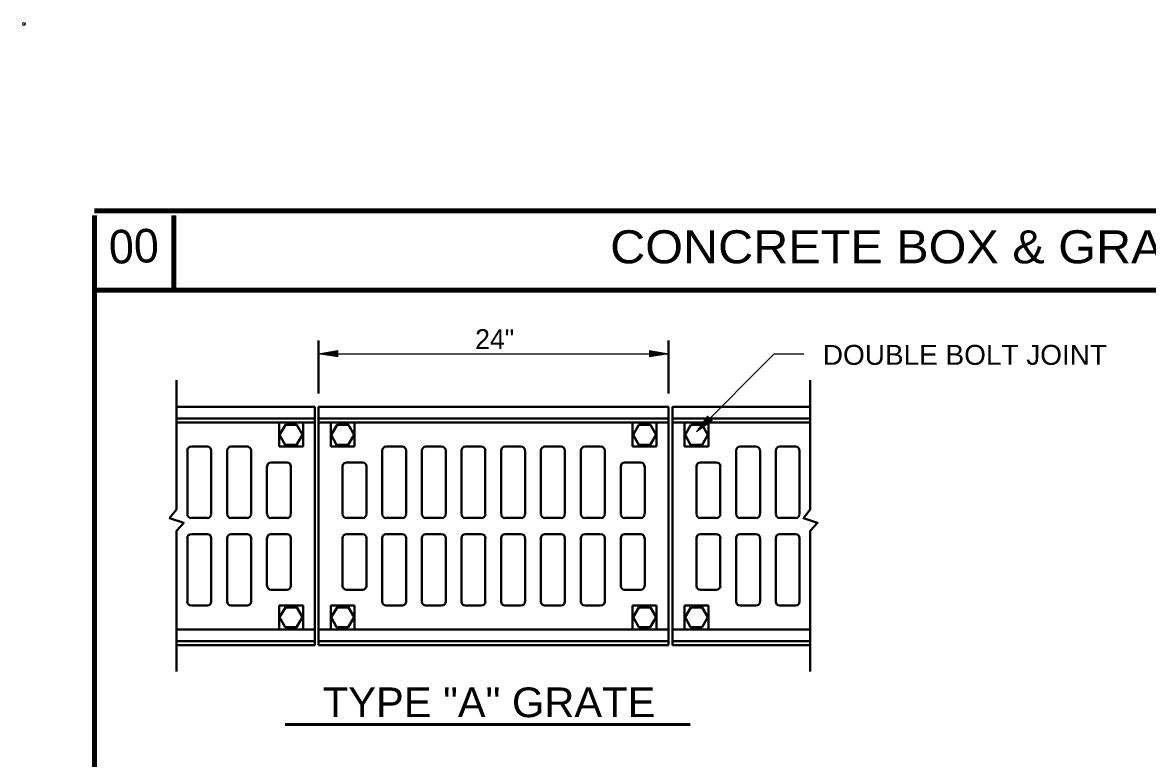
# Model space of a CAD drawing. Extents: x -8731 to 7720, y -70203 to -56618.
# Drawn here: x 6126 to 6923, y -69529 to -69008 of the extents above; entities that cross this region are included whole.
import ezdxf
from ezdxf.enums import TextEntityAlignment as Align

# ---------------------------------------------------------------- set-up
doc = ezdxf.new("R2010")
doc.units = 0
doc.header["$LTSCALE"] = 4.1
doc.header["$PDMODE"] = 32
doc.header["$PDSIZE"] = 2.05
doc.layers.add('1', color=7, linetype='Continuous', lineweight=13)
doc.layers.add('3', color=7, linetype='Continuous', lineweight=40)

msp = doc.modelspace()

# ---------------------------------------------------------------- linework, layer by layer
at = {"layer": '1', "lineweight": 100}
for p, q in [((7668.72, -69141.3), (6176.5, -69141.3)), ((6232.74, -69144.8), (6232.74, -69197.56)), ((7668.72, -69197.56), (6176.5, -69197.56))]:
    msp.add_line(p, q, dxfattribs=at)
msp.add_lwpolyline([(6176.5, -69144.8), (6176.5, -70162.74), (7667.26, -70162.74)], dxfattribs=at)
at = {"layer": '1'}
for points in [[(6348.86, -69244.84), (6335.34, -69242.6), (6348.86, -69240.36), (6348.86, -69240.64), (6336.7, -69242.6), (6348.86, -69244.56), (6348.86, -69244.4), (6338.06, -69242.6), (6348.86, -69240.8), (6348.86, -69241.1), (6339.4, -69242.6), (6348.86, -69244.1), (6348.86, -69243.96), (6340.74, -69242.6), (6348.86, -69241.24), (6348.86, -69241.56), (6342.26, -69242.6), (6348.86, -69243.64), (6348.86, -69243.5), (6343.6, -69242.6), (6348.86, -69241.7), (6348.86, -69242), (6344.94, -69242.6), (6348.86, -69243.2), (6348.86, -69243.04), (6346.3, -69242.6), (6348.86, -69242.16), (6348.86, -69242.44), (6347.66, -69242.6), (6348.86, -69242.76), (6348.86, -69244.84), (6348.86, -69240.36)], [(6569.8, -69240.36), (6583.3, -69242.6), (6569.8, -69244.84), (6569.8, -69244.56), (6581.94, -69242.6), (6569.8, -69240.64), (6569.8, -69240.8), (6580.6, -69242.6), (6569.8, -69244.4), (6569.8, -69244.1), (6579.26, -69242.6), (6569.8, -69241.1), (6569.8, -69241.24), (6577.9, -69242.6), (6569.8, -69243.96), (6569.8, -69243.64), (6576.4, -69242.6), (6569.8, -69241.56), (6569.8, -69241.7), (6575.06, -69242.6), (6569.8, -69243.5), (6569.8, -69243.2), (6573.7, -69242.6), (6569.8, -69242), (6569.8, -69242.16), (6572.34, -69242.6), (6569.8, -69243.04), (6569.8, -69242.76), (6571, -69242.6), (6569.8, -69242.44), (6569.8, -69240.36), (6569.8, -69244.84)], [(6614.06, -69289.84), (6602.94, -69297.8), (6610.9, -69286.7), (6611.06, -69286.84), (6604, -69296.9), (6613.9, -69289.7), (6613.74, -69289.56), (6605.06, -69295.84), (6611.2, -69287), (6611.34, -69287.16), (6605.8, -69294.96), (6613.6, -69289.4), (6613.46, -69289.24), (6606.86, -69294.04), (6611.5, -69287.3), (6611.8, -69287.6), (6607.9, -69293), (6613.14, -69288.96), (6613.14, -69288.96), (6608.94, -69291.96), (6611.8, -69287.6), (6612.1, -69287.9), (6609.7, -69291.04), (6612.86, -69288.64), (6612.86, -69288.64), (6610.74, -69290.16), (6612.1, -69287.9), (6612.4, -69288.2), (6611.66, -69289.24), (6612.54, -69288.36), (6614.06, -69289.84), (6610.9, -69286.7)]]:
    msp.add_lwpolyline(points, dxfattribs=at)
msp.add_point((6126.54, -69009.1), dxfattribs=at)
at = {"layer": '3'}
for p, q in [((6335.34, -69270.8), (6335.34, -69233.3)), ((6583.3, -69270.8), (6583.3, -69233.3)), ((6234.54, -69280.1), (6332.66, -69280.1)), ((6332.66, -69280.1), (6332.66, -69448.84)), ((6335.34, -69280.1), (6335.34, -69448.84)), ((6335.34, -69280.1), (6583.3, -69280.1)), ((6583.3, -69280.1), (6583.3, -69448.84)), ((6586.14, -69280.1), (6586.14, -69448.84)), ((6586.14, -69280.1), (6683.66, -69280.1)), ((6234.54, -69288.5), (6332.66, -69288.5)), ((6335.34, -69288.5), (6583.3, -69288.5)), ((6586.14, -69288.5), (6683.66, -69288.5)), ((6234.54, -69291.36), (6332.66, -69291.36)), ((6307.3, -69291.36), (6307.3, -69308.3)), ((6324.26, -69291.36), (6324.26, -69308.3)), ((6335.34, -69291.36), (6583.3, -69291.36)), ((6343.9, -69291.36), (6343.9, -69308.3)), ((6360.7, -69291.36), (6360.7, -69308.3)), ((6557.8, -69291.36), (6557.8, -69308.3)), ((6574.74, -69291.36), (6574.74, -69308.3)), ((6586.14, -69291.36), (6683.66, -69291.36)), ((6594.54, -69291.36), (6594.54, -69308.3)), ((6611.5, -69291.36), (6611.5, -69308.3)), ((6242.34, -69311.16), (6242.34, -69356)), ((6245.2, -69308.3), (6256.3, -69308.3)), ((6259.14, -69311.16), (6259.14, -69356)), ((6270.54, -69311.16), (6270.54, -69356)), ((6273.4, -69308.3), (6284.66, -69308.3)), ((6287.5, -69311.16), (6287.5, -69356)), ((6307.3, -69308.3), (6324.26, -69308.3)), ((6343.9, -69308.3), (6360.7, -69308.3)), ((6380.34, -69311.16), (6380.34, -69356)), ((6383.2, -69308.3), (6394.46, -69308.3)), ((6397.3, -69311.16), (6397.3, -69356)), ((6408.4, -69311.16), (6408.4, -69356)), ((6411.4, -69308.3), (6422.5, -69308.3)), ((6425.34, -69311.16), (6425.34, -69356)), ((6436.6, -69311.16), (6436.6, -69356)), ((6439.46, -69308.3), (6450.54, -69308.3)), ((6453.4, -69311.16), (6453.4, -69356)), ((6464.66, -69311.16), (6464.66, -69356)), ((6467.5, -69308.3), (6478.6, -69308.3)), ((6481.6, -69311.16), (6481.6, -69356)), ((6492.86, -69311.16), (6492.86, -69356)), ((6495.7, -69308.3), (6506.94, -69308.3)), ((6509.8, -69311.16), (6509.8, -69356)), ((6521.2, -69311.16), (6521.2, -69356)), ((6524.06, -69308.3), (6535.14, -69308.3)), ((6538, -69311.16), (6538, -69356)), ((6557.8, -69308.3), (6574.74, -69308.3)), ((6594.54, -69308.3), (6611.5, -69308.3)), ((6631.14, -69311.16), (6631.14, -69356)), ((6634, -69308.3), (6645.1, -69308.3)), ((6648.1, -69311.16), (6648.1, -69356)), ((6659.2, -69311.16), (6659.2, -69356)), ((6662.06, -69308.3), (6673.3, -69308.3)), ((6676.14, -69311.16), (6676.14, -69356)), ((6298.74, -69322.4), (6298.74, -69356)), ((6301.74, -69319.56), (6312.86, -69319.56)), ((6315.7, -69322.4), (6315.7, -69356)), ((6352.3, -69322.4), (6352.3, -69356)), ((6355.14, -69319.56), (6366.4, -69319.56)), ((6369.26, -69322.4), (6369.26, -69356)), ((6549.4, -69322.4), (6549.4, -69356)), ((6552.26, -69319.56), (6563.5, -69319.56)), ((6566.34, -69322.4), (6566.34, -69356)), ((6603.1, -69322.4), (6603.1, -69356)), ((6605.94, -69319.56), (6617.06, -69319.56)), ((6619.9, -69322.4), (6619.9, -69356)), ((6245.2, -69358.84), (6256.3, -69358.84)), ((6273.4, -69358.84), (6284.66, -69358.84)), ((6301.74, -69358.84), (6312.86, -69358.84)), ((6355.14, -69358.84), (6366.4, -69358.84)), ((6383.2, -69358.84), (6394.46, -69358.84)), ((6411.4, -69358.84), (6422.5, -69358.84)), ((6439.46, -69358.84), (6450.54, -69358.84)), ((6467.5, -69358.84), (6478.6, -69358.84)), ((6495.7, -69358.84), (6506.94, -69358.84)), ((6524.06, -69358.84), (6535.14, -69358.84)), ((6552.26, -69358.84), (6563.5, -69358.84)), ((6605.94, -69358.84), (6617.06, -69358.84)), ((6634, -69358.84), (6645.1, -69358.84)), ((6662.06, -69358.84), (6673.3, -69358.84)), ((6245.2, -69370.24), (6256.3, -69370.24)), ((6273.4, -69370.24), (6284.66, -69370.24)), ((6301.74, -69370.24), (6312.86, -69370.24)), ((6355.14, -69370.24), (6366.4, -69370.24)), ((6383.2, -69370.24), (6394.46, -69370.24)), ((6411.4, -69370.24), (6422.5, -69370.24)), ((6439.46, -69370.24), (6450.54, -69370.24)), ((6467.5, -69370.24), (6478.6, -69370.24)), ((6495.7, -69370.24), (6506.94, -69370.24)), ((6524.06, -69370.24), (6535.14, -69370.24)), ((6552.26, -69370.24), (6563.5, -69370.24)), ((6605.94, -69370.24), (6617.06, -69370.24)), ((6634, -69370.24), (6645.1, -69370.24)), ((6662.06, -69370.24), (6673.3, -69370.24)), ((6242.34, -69373.1), (6242.34, -69417.96)), ((6259.14, -69373.1), (6259.14, -69417.96)), ((6270.54, -69373.1), (6270.54, -69417.96)), ((6287.5, -69373.1), (6287.5, -69417.96)), ((6298.74, -69373.1), (6298.74, -69406.84)), ((6315.7, -69373.1), (6315.7, -69406.84)), ((6352.3, -69373.1), (6352.3, -69406.84)), ((6369.26, -69373.1), (6369.26, -69406.84)), ((6380.34, -69373.1), (6380.34, -69417.96)), ((6397.3, -69373.1), (6397.3, -69417.96)), ((6408.4, -69373.1), (6408.4, -69417.96)), ((6425.34, -69373.1), (6425.34, -69417.96)), ((6436.6, -69373.1), (6436.6, -69417.96)), ((6453.4, -69373.1), (6453.4, -69417.96)), ((6464.66, -69373.1), (6464.66, -69417.96)), ((6481.6, -69373.1), (6481.6, -69417.96)), ((6492.86, -69373.1), (6492.86, -69417.96)), ((6509.8, -69373.1), (6509.8, -69417.96)), ((6521.2, -69373.1), (6521.2, -69417.96)), ((6538, -69373.1), (6538, -69417.96)), ((6549.4, -69373.1), (6549.4, -69406.84)), ((6566.34, -69373.1), (6566.34, -69406.84)), ((6603.1, -69373.1), (6603.1, -69406.84)), ((6619.9, -69373.1), (6619.9, -69406.84)), ((6631.14, -69373.1), (6631.14, -69417.96)), ((6648.1, -69373.1), (6648.1, -69417.96)), ((6659.2, -69373.1), (6659.2, -69417.96)), ((6676.14, -69373.1), (6676.14, -69417.96)), ((6301.74, -69409.7), (6312.86, -69409.7)), ((6355.14, -69409.7), (6366.4, -69409.7)), ((6552.26, -69409.7), (6563.5, -69409.7)), ((6605.94, -69409.7), (6617.06, -69409.7)), ((6245.2, -69420.8), (6256.3, -69420.8)), ((6273.4, -69420.8), (6284.66, -69420.8)), ((6324.26, -69420.8), (6307.3, -69420.8)), ((6307.3, -69437.76), (6307.3, -69420.8)), ((6324.26, -69437.76), (6324.26, -69420.8)), ((6360.7, -69420.8), (6343.9, -69420.8)), ((6343.9, -69437.76), (6343.9, -69420.8)), ((6360.7, -69437.76), (6360.7, -69420.8)), ((6383.2, -69420.8), (6394.46, -69420.8)), ((6411.4, -69420.8), (6422.5, -69420.8)), ((6439.46, -69420.8), (6450.54, -69420.8)), ((6467.5, -69420.8), (6478.6, -69420.8)), ((6495.7, -69420.8), (6506.94, -69420.8)), ((6524.06, -69420.8), (6535.14, -69420.8)), ((6574.74, -69420.8), (6557.8, -69420.8)), ((6557.8, -69437.76), (6557.8, -69420.8)), ((6574.74, -69437.76), (6574.74, -69420.8)), ((6611.5, -69420.8), (6594.54, -69420.8)), ((6594.54, -69437.76), (6594.54, -69420.8)), ((6611.5, -69437.76), (6611.5, -69420.8)), ((6634, -69420.8), (6645.1, -69420.8)), ((6662.06, -69420.8), (6673.3, -69420.8)), ((6234.54, -69437.76), (6332.66, -69437.76)), ((6335.34, -69437.76), (6583.3, -69437.76)), ((6586.14, -69437.76), (6683.66, -69437.76)), ((6234.54, -69446), (6332.66, -69446)), ((6234.54, -69448.84), (6332.66, -69448.84)), ((6335.34, -69446), (6583.3, -69446)), ((6335.34, -69448.84), (6583.3, -69448.84)), ((6586.14, -69446), (6683.66, -69446)), ((6586.14, -69448.84), (6683.66, -69448.84))]:
    msp.add_line(p, q, dxfattribs=at)
at = {"layer": '3', "lineweight": 25}
for p, q in [((6335.34, -69242.6), (6583.3, -69242.6)), ((6602.94, -69297.8), (6658, -69242.6)), ((6658, -69242.6), (6679.14, -69242.6))]:
    msp.add_line(p, q, dxfattribs=at)
at = {"layer": '3', "lineweight": 53}
msp.add_line((6311.66, -69505.1), (6598.46, -69505.1), dxfattribs=at)
at = {"layer": '3'}
for points in [[(6234.54, -69261.36), (6234.54, -69352.84), (6229.74, -69359), (6239.8, -69362.16), (6234.54, -69368), (6234.54, -69407.3), (6234.54, -69467.6)], [(6683.66, -69261.36), (6683.66, -69352.84), (6678.86, -69359), (6688.9, -69362.16), (6683.66, -69368), (6683.66, -69407.3), (6683.66, -69467.6)]]:
    msp.add_lwpolyline(points, dxfattribs=at)
for points in [[(6307.6, -69300.04), (6311.8, -69293), (6319.9, -69293), (6323.8, -69300.04), (6319.74, -69306.96), (6311.66, -69306.96)], [(6344.2, -69300.04), (6348.4, -69293), (6356.5, -69293), (6360.4, -69300.04), (6356.2, -69306.96), (6348.1, -69306.96)], [(6558.26, -69300.04), (6562.3, -69293), (6570.4, -69293), (6574.46, -69300.04), (6570.26, -69306.96), (6562.14, -69306.96)], [(6595, -69300.04), (6599.06, -69293), (6607.14, -69293), (6611.2, -69300.04), (6607, -69306.96), (6598.9, -69306.96)], [(6323.8, -69429.04), (6319.74, -69436.1), (6311.66, -69436.1), (6307.6, -69429.04), (6311.8, -69422.3), (6319.9, -69422.3)], [(6360.4, -69429.04), (6356.2, -69436.1), (6348.1, -69436.1), (6344.2, -69429.04), (6348.4, -69422.3), (6356.5, -69422.3)], [(6574.46, -69429.04), (6570.26, -69436.1), (6562.14, -69436.1), (6558.26, -69429.04), (6562.3, -69422.3), (6570.4, -69422.3)], [(6611.2, -69429.04), (6607, -69436.1), (6598.9, -69436.1), (6595, -69429.04), (6599.06, -69422.3), (6607.14, -69422.3)]]:
    msp.add_lwpolyline(points, close=True, dxfattribs=at)
for centre, start, end in [((6245.1, -69311.145), 90, 180), ((6256.395, -69311.145), 0, 90), ((6273.36, -69311.145), 90, 180), ((6284.655, -69311.145), 0, 90), ((6383.19, -69311.145), 90, 180), ((6394.485, -69311.145), 0, 90), ((6411.27, -69311.145), 90, 180), ((6422.565, -69311.145), 0, 90), ((6439.35, -69311.145), 90, 180), ((6450.645, -69311.145), 0, 90), ((6467.43, -69311.145), 90, 180), ((6478.725, -69311.145), 0, 90), ((6495.69, -69311.145), 90, 180), ((6506.985, -69311.145), 0, 90), ((6523.95, -69311.145), 90, 180), ((6535.245, -69311.145), 0, 90), ((6633.93, -69311.145), 90, 180), ((6645.225, -69311.145), 0, 90), ((6662.01, -69311.145), 90, 180), ((6673.305, -69311.145), 0, 90), ((6301.62, -69322.305), 90, 180), ((6312.915, -69322.305), 0, 90), ((6355.11, -69322.305), 90, 180), ((6366.405, -69322.305), 0, 90), ((6552.21, -69322.305), 90, 180), ((6563.505, -69322.305), 0, 90), ((6605.85, -69322.305), 90, 180), ((6617.145, -69322.305), 0, 90), ((6245.1, -69356.1), 180, 270), ((6256.395, -69356.1), 270, 0), ((6273.36, -69356.1), 180, 270), ((6284.655, -69356.1), 270, 0), ((6301.62, -69356.1), 180, 270), ((6312.915, -69356.1), 270, 0), ((6355.11, -69356.1), 180, 270), ((6366.405, -69356.1), 270, 0), ((6383.19, -69356.1), 180, 270), ((6394.485, -69356.1), 270, 0), ((6411.27, -69356.1), 180, 270), ((6422.565, -69356.1), 270, 0), ((6439.35, -69356.1), 180, 270), ((6450.645, -69356.1), 270, 0), ((6467.43, -69356.1), 180, 270), ((6478.725, -69356.1), 270, 0), ((6495.69, -69356.1), 180, 270), ((6506.985, -69356.1), 270, 0), ((6523.95, -69356.1), 180, 270), ((6535.245, -69356.1), 270, 0), ((6552.21, -69356.1), 180, 270), ((6563.505, -69356.1), 270, 0), ((6605.85, -69356.1), 180, 270), ((6617.145, -69356.1), 270, 0), ((6633.93, -69356.1), 180, 270), ((6645.225, -69356.1), 270, 0), ((6662.01, -69356.1), 180, 270), ((6673.305, -69356.1), 270, 0), ((6245.1, -69373.065), 90, 180), ((6256.395, -69373.065), 0, 90), ((6273.36, -69373.065), 90, 180), ((6284.655, -69373.065), 0, 90), ((6301.62, -69373.065), 90, 180), ((6312.915, -69373.065), 0, 90), ((6355.11, -69373.065), 90, 180), ((6366.405, -69373.065), 0, 90), ((6383.19, -69373.065), 90, 180), ((6394.485, -69373.065), 0, 90), ((6411.27, -69373.065), 90, 180), ((6422.565, -69373.065), 0, 90), ((6439.35, -69373.065), 90, 180), ((6450.645, -69373.065), 0, 90), ((6467.43, -69373.065), 90, 180), ((6478.725, -69373.065), 0, 90), ((6495.69, -69373.065), 90, 180), ((6506.985, -69373.065), 0, 90), ((6523.95, -69373.065), 90, 180), ((6535.245, -69373.065), 0, 90), ((6552.21, -69373.065), 90, 180), ((6563.505, -69373.065), 0, 90), ((6605.85, -69373.065), 90, 180), ((6617.145, -69373.065), 0, 90), ((6633.93, -69373.065), 90, 180), ((6645.225, -69373.065), 0, 90), ((6662.01, -69373.065), 90, 180), ((6673.305, -69373.065), 0, 90), ((6301.62, -69406.86), 180, 270), ((6312.915, -69406.86), 270, 0), ((6355.11, -69406.86), 180, 270), ((6366.405, -69406.86), 270, 0), ((6552.21, -69406.86), 180, 270), ((6563.505, -69406.86), 270, 0), ((6605.85, -69406.86), 180, 270), ((6617.145, -69406.86), 270, 0), ((6245.1, -69418.02), 180, 270), ((6256.395, -69418.02), 270, 0), ((6273.36, -69418.02), 180, 270), ((6284.655, -69418.02), 270, 0), ((6383.19, -69418.02), 180, 270), ((6394.485, -69418.02), 270, 0), ((6411.27, -69418.02), 180, 270), ((6422.565, -69418.02), 270, 0), ((6439.35, -69418.02), 180, 270), ((6450.645, -69418.02), 270, 0), ((6467.43, -69418.02), 180, 270), ((6478.725, -69418.02), 270, 0), ((6495.69, -69418.02), 180, 270), ((6506.985, -69418.02), 270, 0), ((6523.95, -69418.02), 180, 270), ((6535.245, -69418.02), 270, 0), ((6633.93, -69418.02), 180, 270), ((6645.225, -69418.02), 270, 0), ((6662.01, -69418.02), 180, 270), ((6673.305, -69418.02), 270, 0)]:
    msp.add_arc(centre, 2.812, start, end, dxfattribs=at)

# ---------------------------------------------------------------- texts
at = {"layer": '1'}
msp.add_text('00', height=23.78, rotation=2.121, dxfattribs=at).set_placement((6187.18, -69178.94))
at = {"layer": '3'}
for s, height, width, p in [(' CONCRETE BOX & GRATE DETAIL (2 OF 2) ', 23.4, 1.1, (6893.79, -69178.56)), ('DOUBLE BOLT JOINT', 14.1, 1.05, (6793.24, -69250.4)), ('TYPE "A" GRATE', 21, 1.05, (6456.1, -69499.84))]:
    msp.add_text(s, height=height, dxfattribs=dict(at, width=width)).set_placement(p, align=Align.CENTER)
msp.add_text('24"', height=14.1, dxfattribs=at).set_placement((6460.06, -69239.3), align=Align.CENTER)

doc.saveas('drawing.dxf')
